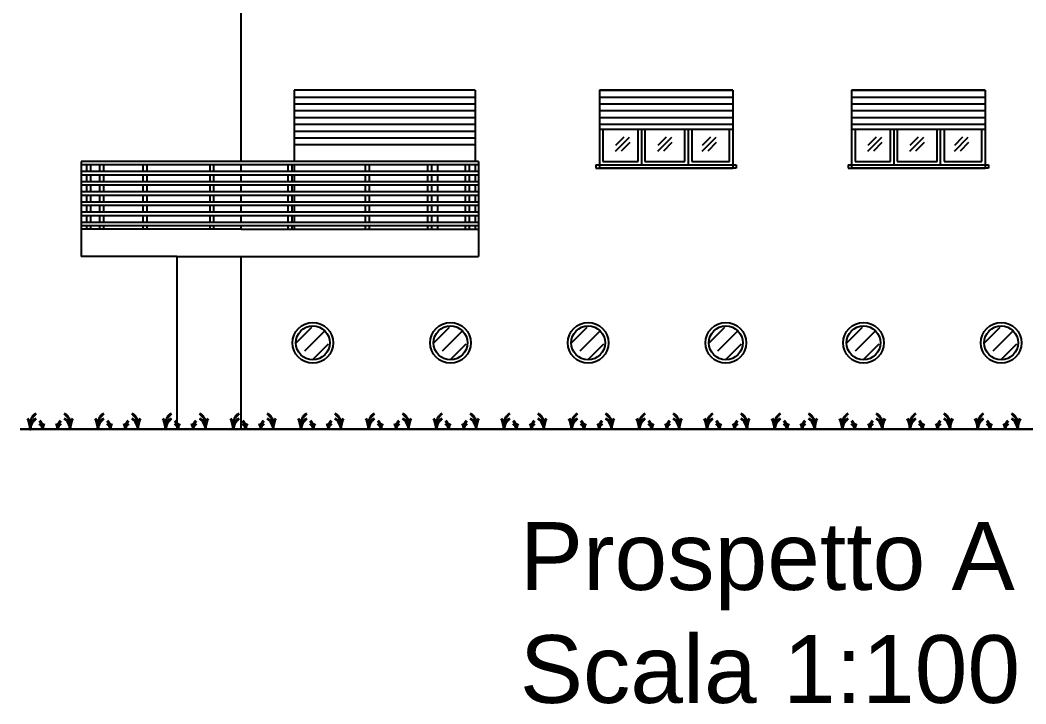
# Model space of a CAD drawing. Header units: millimetres. Extents: x 2459 to 3981, y 1231 to 4850.
# Drawn here: x 3628.11 to 3642.94, y 1237.31 to 1247.4 of the extents above; entities that cross this region are included whole.
import ezdxf

# ---------------------------------------------------------------- set-up
doc = ezdxf.new("R2010")
doc.units = ezdxf.units.MM
doc.layers.add('erbetta', color=7, linetype='Continuous', lineweight=40)
doc.styles.get("Standard").update_dxf_attribs({"font": 'arial.ttf'})

msp = doc.modelspace()

# ---------------------------------------------------------------- linework, layer by layer
at = {"ltscale": 0.01}
for p, q in [((3631.375005, 1245.315233), (3631.375005, 1247.613062)), ((3629.015005, 1245.315233, 1), (3629.015005, 1243.915233, 1)), ((3631.375005, 1245.165233), (3631.375005, 1245.265233)), ((3631.375005, 1245.165233), (3631.375005, 1245.265233)), ((3631.375005, 1245.015233), (3631.375005, 1245.115233)), ((3631.375005, 1244.865233), (3631.375005, 1244.965233)), ((3631.375005, 1244.715233), (3631.375005, 1244.815233)), ((3631.375005, 1244.565233), (3631.375005, 1244.665233)), ((3631.375005, 1244.415233), (3631.375005, 1244.515233)), ((3630.425005, 1244.314923, 0.402542), (3629.015005, 1244.314923, 1)), ((3630.475005, 1244.314923, 0.381356), (3630.425005, 1244.314923, 0.402542)), ((3631.375005, 1244.314923), (3630.475005, 1244.314923, 0.381356)), ((3631.375005, 1244.314923), (3631.375005, 1244.365233)), ((3631.375005, 1244.314923), (3631.375005, 1244.365233)), ((3631.775005, 1244.314923), (3631.775005, 1244.315233)), ((3630.425005, 1243.915233, 0.402542), (3629.015005, 1243.915233, 1)), ((3630.425005, 1243.915233, 0.402542), (3631.375005, 1243.915233, 0.402542)), ((3631.375005, 1243.114923), (3631.375005, 1243.915233)), ((3631.375005, 1241.365233), (3631.375005, 1242.814923))]:
    msp.add_line(p, q, dxfattribs=at)
at = {"linetype": 'Continuous', "ltscale": 0.01}
for p, q in [((3632.155005, 1246.364923), (3632.155005, 1245.315233)), ((3634.825005, 1246.364923), (3632.155005, 1246.364923)), ((3632.155005, 1246.264923, 0.597458), (3634.825005, 1246.264923)), ((3634.825005, 1246.364923), (3634.825005, 1245.315233)), ((3636.655005, 1246.364923), (3636.655005, 1245.214923)), ((3636.655005, 1246.364923), (3638.625005, 1246.364923)), ((3636.655005, 1246.364923), (3636.655005, 1245.264923, 1.194915)), ((3636.655005, 1246.364923), (3638.625005, 1246.364923)), ((3636.655005, 1246.364923), (3636.655005, 1245.264923, 1.194915)), ((3638.625005, 1246.364923, 0.597458), (3636.655005, 1246.364923, 0.597458)), ((3636.655005, 1246.364923), (3636.655005, 1245.264923, 1.194915)), ((3636.655005, 1246.364923, 0.597458), (3638.625005, 1246.364923, 0.597458)), ((3636.655005, 1246.364923, 0.597458), (3636.655005, 1245.264923, 0.597458)), ((3636.655005, 1246.364923, 1.194915), (3638.625005, 1246.364923, 1.194915)), ((3636.655005, 1246.364923, 0.597458), (3636.655005, 1246.264923, 0.597458)), ((3636.655005, 1246.264923, 0.597458), (3638.625005, 1246.264923, 0.597458)), ((3638.625005, 1246.364923), (3638.625005, 1245.214923)), ((3638.625005, 1246.364923), (3638.625005, 1245.214923)), ((3638.625005, 1246.364923), (3638.625005, 1245.264923)), ((3638.625005, 1246.364923), (3638.625005, 1245.264923)), ((3640.375005, 1246.364923), (3640.375005, 1245.214923)), ((3640.375005, 1246.364923), (3642.345005, 1246.364923)), ((3640.375005, 1246.364923), (3640.375005, 1245.264923, 1.194915)), ((3640.375005, 1246.364923), (3642.345005, 1246.364923)), ((3640.375005, 1246.364923), (3640.375005, 1245.264923, 1.194915)), ((3642.345005, 1246.364923, 0.597458), (3640.375005, 1246.364923, 0.597458)), ((3640.375005, 1246.364923), (3640.375005, 1245.264923, 1.194915)), ((3640.375005, 1246.364923, 0.597458), (3642.345005, 1246.364923, 0.597458)), ((3640.375005, 1246.364923, 0.597458), (3640.375005, 1245.264923, 0.597458)), ((3640.375005, 1246.364923, 1.194915), (3642.345005, 1246.364923, 1.194915)), ((3640.375005, 1246.364923, 0.597458), (3640.375005, 1246.264923, 0.597458)), ((3640.375005, 1246.264923, 0.597458), (3642.345005, 1246.264923, 0.597458)), ((3642.345005, 1246.364923), (3642.345005, 1245.214923)), ((3642.345005, 1246.364923), (3642.345005, 1245.264923)), ((3642.345005, 1246.364923), (3642.345005, 1245.264923)), ((3632.155005, 1246.164923, 0.597458), (3634.825005, 1246.164923)), ((3636.655005, 1246.164923, 0.597458), (3638.625005, 1246.164923, 0.597458)), ((3640.375005, 1246.164923, 0.597458), (3642.345005, 1246.164923, 0.597458)), ((3632.155005, 1246.064923, 0.597458), (3634.825005, 1246.064923)), ((3632.155005, 1245.964923, 0.597458), (3634.825005, 1245.964923)), ((3636.655005, 1246.064923, 0.597458), (3638.625005, 1246.064923, 0.597458)), ((3636.655005, 1245.964923, 0.597458), (3638.625005, 1245.964923, 0.597458)), ((3640.375005, 1246.064923, 0.597458), (3642.345005, 1246.064923, 0.597458)), ((3640.375005, 1245.964923, 0.597458), (3642.345005, 1245.964923, 0.597458)), ((3632.155005, 1245.864923, 0.597458), (3634.825005, 1245.864923)), ((3636.655005, 1245.864923, 0.597458), (3638.625005, 1245.864923, 0.597458)), ((3636.655005, 1245.789923, 0.597458), (3638.625005, 1245.789923, 0.597458)), ((3636.705005, 1245.789923, 0.597458), (3636.705005, 1245.314923, 1.138015)), ((3637.227413, 1245.314923, 1.138015), (3637.227413, 1245.789923, 0.597458)), ((3637.277413, 1245.789923, 0.597458), (3637.277413, 1245.264923, 1.194915)), ((3637.327413, 1245.789923, 0.597458), (3637.327413, 1245.314923, 1.138015)), ((3637.917413, 1245.314923, 1.138015), (3637.917413, 1245.789923, 0.597458)), ((3637.967413, 1245.264923, 1.194915), (3637.967413, 1245.789923, 0.597458)), ((3638.017413, 1245.789923, 0.597458), (3638.017413, 1245.314923, 1.138015)), ((3638.575005, 1245.314923, 1.138015), (3638.575005, 1245.789923, 0.597458)), ((3640.375005, 1245.864923, 0.597458), (3642.345005, 1245.864923, 0.597458)), ((3640.375005, 1245.789923, 0.597458), (3642.345005, 1245.789923, 0.597458)), ((3640.425005, 1245.789923, 0.597458), (3640.425005, 1245.314923, 1.138015)), ((3640.947413, 1245.314923, 1.138015), (3640.947413, 1245.789923, 0.597458)), ((3640.997413, 1245.789923, 0.597458), (3640.997413, 1245.264923, 1.194915)), ((3641.047413, 1245.789923, 0.597458), (3641.047413, 1245.314923, 1.138015)), ((3641.637413, 1245.314923, 1.138015), (3641.637413, 1245.789923, 0.597458)), ((3641.687413, 1245.264923, 1.194915), (3641.687413, 1245.789923, 0.597458)), ((3641.737413, 1245.789923, 0.597458), (3641.737413, 1245.314923, 1.138015)), ((3642.295005, 1245.314923, 1.138015), (3642.295005, 1245.789923, 0.597458)), ((3632.155005, 1245.764923, 0.597458), (3634.825005, 1245.764923)), ((3632.155005, 1245.664923, 0.597458), (3634.825005, 1245.664923)), ((3636.893466, 1245.467807, 0.597458), (3637.099172, 1245.673513, 0.597458)), ((3637.015717, 1245.673513, 0.597458), (3636.893466, 1245.551262, 0.597458)), ((3637.515874, 1245.467807, 1.251816), (3637.721581, 1245.673513, 1.251816)), ((3637.638125, 1245.673513, 1.251816), (3637.515874, 1245.551262, 1.251816)), ((3638.170011, 1245.467807, 0.597458), (3638.375717, 1245.673513, 0.597458)), ((3638.292262, 1245.673513, 0.597458), (3638.170011, 1245.551262, 0.597458)), ((3640.613466, 1245.467807, 0.597458), (3640.819172, 1245.673513, 0.597458)), ((3640.735717, 1245.673513, 0.597458), (3640.613466, 1245.551262, 0.597458)), ((3641.235874, 1245.467807, 1.251816), (3641.441581, 1245.673513, 1.251816)), ((3641.358125, 1245.673513, 1.251816), (3641.235874, 1245.551262, 1.251816)), ((3641.890011, 1245.467807, 0.597458), (3642.095717, 1245.673513, 0.597458)), ((3642.012262, 1245.673513, 0.597458), (3641.890011, 1245.551262, 0.597458)), ((3632.155005, 1245.564923, 0.597458), (3634.825005, 1245.564923)), ((3637.102356, 1245.593241, 0.597458), (3636.976922, 1245.467807, 0.597458)), ((3637.724764, 1245.593241, 1.251816), (3637.59933, 1245.467807, 1.251816)), ((3638.3789, 1245.593241, 0.597458), (3638.253466, 1245.467807, 0.597458)), ((3640.822356, 1245.593241, 0.597458), (3640.696922, 1245.467807, 0.597458)), ((3641.444764, 1245.593241, 1.251816), (3641.31933, 1245.467807, 1.251816)), ((3642.0989, 1245.593241, 0.597458), (3641.973466, 1245.467807, 0.597458)), ((3629.098409, 1245.165233), (3629.098409, 1245.265233)), ((3629.157113, 1245.165233), (3629.157113, 1245.265233)), ((3629.289707, 1245.165233), (3629.289707, 1245.265233)), ((3629.34841, 1245.165233), (3629.34841, 1245.265233)), ((3629.930487, 1245.165233), (3629.930487, 1245.265233)), ((3629.989191, 1245.165233), (3629.989191, 1245.265233)), ((3630.91231, 1245.265233), (3630.91231, 1245.165233)), ((3630.971014, 1245.165233), (3630.971014, 1245.265233)), ((3632.069021, 1245.165233), (3632.069021, 1245.265233)), ((3632.127725, 1245.165233), (3632.127725, 1245.265233)), ((3632.155005, 1245.265233), (3632.155005, 1245.165233)), ((3633.20487, 1245.165233), (3633.20487, 1245.265233)), ((3633.20487, 1245.165233), (3633.20487, 1245.265233)), ((3633.263573, 1245.165233), (3633.263573, 1245.265233)), ((3633.263573, 1245.165233), (3633.263573, 1245.265233)), ((3634.127635, 1245.165233), (3634.127635, 1245.265233)), ((3634.127635, 1245.165233), (3634.127635, 1245.265233)), ((3634.186339, 1245.165233), (3634.186339, 1245.265233)), ((3634.186339, 1245.165233), (3634.186339, 1245.265233)), ((3634.270208, 1245.265233), (3634.270208, 1245.165233)), ((3634.270208, 1245.265233), (3634.270208, 1245.165233)), ((3634.681157, 1245.165233), (3634.681157, 1245.265233)), ((3634.681157, 1245.165233), (3634.681157, 1245.265233)), ((3634.739861, 1245.165233), (3634.739861, 1245.265233)), ((3634.739861, 1245.165233), (3634.739861, 1245.265233)), ((3634.825005, 1245.265233), (3634.825005, 1245.165233)), ((3634.873556, 1245.315233), (3634.873556, 1244.302547)), ((3636.605005, 1245.264923, 1.194915), (3638.625005, 1245.264923, 1.194915)), ((3636.605005, 1245.264923, 1.194915), (3636.605005, 1245.214923, 1.194915)), ((3636.605005, 1245.214923, 1.194915), (3638.625005, 1245.214923, 1.102491)), ((3638.625005, 1245.214923), (3636.655005, 1245.214923)), ((3636.705005, 1245.314923, 1.792373), (3637.227413, 1245.314923, 1.792373)), ((3637.327413, 1245.314923, 1.792373), (3637.917413, 1245.314923, 1.792373)), ((3638.017413, 1245.314923, 1.638015), (3638.575005, 1245.314923, 1.77967)), ((3638.625005, 1245.264923), (3638.675005, 1245.264923)), ((3638.675005, 1245.214923), (3638.625005, 1245.214923, 1.102491)), ((3638.675005, 1245.264923), (3638.675005, 1245.214923)), ((3640.325005, 1245.264923, 1.194915), (3642.345005, 1245.264923, 1.194915)), ((3640.325005, 1245.264923, 1.194915), (3640.325005, 1245.214923, 1.194915)), ((3640.325005, 1245.214923, 1.194915), (3642.345005, 1245.214923, 1.102491)), ((3642.345005, 1245.214923), (3640.375005, 1245.214923)), ((3640.425005, 1245.314923, 1.792373), (3640.947413, 1245.314923, 1.792373)), ((3641.047413, 1245.314923, 1.792373), (3641.637413, 1245.314923, 1.792373)), ((3641.737413, 1245.314923, 1.638015), (3642.295005, 1245.314923, 1.77967)), ((3642.345005, 1245.264923), (3642.395005, 1245.264923)), ((3642.395005, 1245.214923), (3642.345005, 1245.214923, 1.102491)), ((3642.395005, 1245.264923), (3642.395005, 1245.214923)), ((3629.098409, 1245.015233), (3629.098409, 1245.115233)), ((3629.157113, 1245.015233), (3629.157113, 1245.115233)), ((3629.289707, 1245.015233), (3629.289707, 1245.115233)), ((3629.34841, 1245.015233), (3629.34841, 1245.115233)), ((3629.930487, 1245.015233), (3629.930487, 1245.115233)), ((3629.989191, 1245.015233), (3629.989191, 1245.115233)), ((3630.91231, 1245.115233), (3630.91231, 1245.015233)), ((3630.971014, 1245.015233), (3630.971014, 1245.115233)), ((3632.069021, 1245.015233), (3632.069021, 1245.115233)), ((3632.127725, 1245.015233), (3632.127725, 1245.115233)), ((3632.155005, 1245.115233), (3632.155005, 1245.015233)), ((3633.20487, 1245.015233), (3633.20487, 1245.115233)), ((3633.20487, 1245.015233), (3633.20487, 1245.115233)), ((3633.263573, 1245.015233), (3633.263573, 1245.115233)), ((3633.263573, 1245.015233), (3633.263573, 1245.115233)), ((3634.127635, 1245.015233), (3634.127635, 1245.115233)), ((3634.127635, 1245.015233), (3634.127635, 1245.115233)), ((3634.186339, 1245.015233), (3634.186339, 1245.115233)), ((3634.186339, 1245.015233), (3634.186339, 1245.115233)), ((3634.270208, 1245.115233), (3634.270208, 1245.015233)), ((3634.270208, 1245.115233), (3634.270208, 1245.015233)), ((3634.681157, 1245.015233), (3634.681157, 1245.115233)), ((3634.681157, 1245.015233), (3634.681157, 1245.115233)), ((3634.739861, 1245.015233), (3634.739861, 1245.115233)), ((3634.739861, 1245.015233), (3634.739861, 1245.115233)), ((3634.825005, 1245.115233), (3634.825005, 1245.015233)), ((3629.098409, 1244.865233), (3629.098409, 1244.965233)), ((3629.157113, 1244.865233), (3629.157113, 1244.965233)), ((3629.289707, 1244.865233), (3629.289707, 1244.965233)), ((3629.34841, 1244.865233), (3629.34841, 1244.965233)), ((3629.930487, 1244.865233), (3629.930487, 1244.965233)), ((3629.989191, 1244.865233), (3629.989191, 1244.965233)), ((3630.91231, 1244.965233), (3630.91231, 1244.865233)), ((3630.971014, 1244.865233), (3630.971014, 1244.965233)), ((3632.069021, 1244.865233), (3632.069021, 1244.965233)), ((3632.127725, 1244.865233), (3632.127725, 1244.965233)), ((3632.155005, 1244.965233), (3632.155005, 1244.865233)), ((3633.20487, 1244.865233), (3633.20487, 1244.965233)), ((3633.20487, 1244.865233), (3633.20487, 1244.965233)), ((3633.263573, 1244.865233), (3633.263573, 1244.965233)), ((3633.263573, 1244.865233), (3633.263573, 1244.965233)), ((3634.127635, 1244.865233), (3634.127635, 1244.965233)), ((3634.127635, 1244.865233), (3634.127635, 1244.965233)), ((3634.186339, 1244.865233), (3634.186339, 1244.965233)), ((3634.186339, 1244.865233), (3634.186339, 1244.965233)), ((3634.270208, 1244.965233), (3634.270208, 1244.865233)), ((3634.270208, 1244.965233), (3634.270208, 1244.865233)), ((3634.681157, 1244.865233), (3634.681157, 1244.965233)), ((3634.681157, 1244.865233), (3634.681157, 1244.965233)), ((3634.739861, 1244.865233), (3634.739861, 1244.965233)), ((3634.739861, 1244.865233), (3634.739861, 1244.965233)), ((3634.825005, 1244.965233), (3634.825005, 1244.865233)), ((3629.098409, 1244.715233), (3629.098409, 1244.815233)), ((3629.157113, 1244.715233), (3629.157113, 1244.815233)), ((3629.289707, 1244.715233), (3629.289707, 1244.815233)), ((3629.34841, 1244.715233), (3629.34841, 1244.815233)), ((3629.930487, 1244.715233), (3629.930487, 1244.815233)), ((3629.989191, 1244.715233), (3629.989191, 1244.815233)), ((3630.91231, 1244.815233), (3630.91231, 1244.715233)), ((3630.971014, 1244.715233), (3630.971014, 1244.815233)), ((3632.069021, 1244.715233), (3632.069021, 1244.815233)), ((3632.127725, 1244.715233), (3632.127725, 1244.815233)), ((3632.155005, 1244.815233), (3632.155005, 1244.715233)), ((3633.20487, 1244.715233), (3633.20487, 1244.815233)), ((3633.20487, 1244.715233), (3633.20487, 1244.815233)), ((3633.263573, 1244.715233), (3633.263573, 1244.815233)), ((3633.263573, 1244.715233), (3633.263573, 1244.815233)), ((3634.127635, 1244.715233), (3634.127635, 1244.815233)), ((3634.127635, 1244.715233), (3634.127635, 1244.815233)), ((3634.186339, 1244.715233), (3634.186339, 1244.815233)), ((3634.186339, 1244.715233), (3634.186339, 1244.815233)), ((3634.270208, 1244.815233), (3634.270208, 1244.715233)), ((3634.270208, 1244.815233), (3634.270208, 1244.715233)), ((3634.681157, 1244.715233), (3634.681157, 1244.815233)), ((3634.681157, 1244.715233), (3634.681157, 1244.815233)), ((3634.739861, 1244.715233), (3634.739861, 1244.815233)), ((3634.739861, 1244.715233), (3634.739861, 1244.815233)), ((3634.825005, 1244.815233), (3634.825005, 1244.715233)), ((3629.098409, 1244.565233), (3629.098409, 1244.665233)), ((3629.157113, 1244.565233), (3629.157113, 1244.665233)), ((3629.289707, 1244.565233), (3629.289707, 1244.665233)), ((3629.34841, 1244.565233), (3629.34841, 1244.665233)), ((3629.930487, 1244.565233), (3629.930487, 1244.665233)), ((3629.989191, 1244.565233), (3629.989191, 1244.665233)), ((3630.91231, 1244.665233), (3630.91231, 1244.565233)), ((3630.971014, 1244.565233), (3630.971014, 1244.665233)), ((3632.069021, 1244.565233), (3632.069021, 1244.665233)), ((3632.127725, 1244.565233), (3632.127725, 1244.665233)), ((3632.155005, 1244.665233), (3632.155005, 1244.565233)), ((3633.20487, 1244.565233), (3633.20487, 1244.665233)), ((3633.20487, 1244.565233), (3633.20487, 1244.665233)), ((3633.263573, 1244.565233), (3633.263573, 1244.665233)), ((3633.263573, 1244.565233), (3633.263573, 1244.665233)), ((3634.127635, 1244.565233), (3634.127635, 1244.665233)), ((3634.127635, 1244.565233), (3634.127635, 1244.665233)), ((3634.186339, 1244.565233), (3634.186339, 1244.665233)), ((3634.186339, 1244.565233), (3634.186339, 1244.665233)), ((3634.270208, 1244.665233), (3634.270208, 1244.565233)), ((3634.270208, 1244.665233), (3634.270208, 1244.565233)), ((3634.681157, 1244.565233), (3634.681157, 1244.665233)), ((3634.681157, 1244.565233), (3634.681157, 1244.665233)), ((3634.739861, 1244.565233), (3634.739861, 1244.665233)), ((3634.739861, 1244.565233), (3634.739861, 1244.665233)), ((3634.825005, 1244.665233), (3634.825005, 1244.565233)), ((3629.098409, 1244.415233), (3629.098409, 1244.515233)), ((3629.157113, 1244.415233), (3629.157113, 1244.515233)), ((3629.289707, 1244.415233), (3629.289707, 1244.515233)), ((3629.34841, 1244.415233), (3629.34841, 1244.515233)), ((3629.930487, 1244.415233), (3629.930487, 1244.515233)), ((3629.989191, 1244.415233), (3629.989191, 1244.515233)), ((3630.91231, 1244.515233), (3630.91231, 1244.415233)), ((3630.971014, 1244.415233), (3630.971014, 1244.515233)), ((3632.069021, 1244.415233), (3632.069021, 1244.515233)), ((3632.127725, 1244.415233), (3632.127725, 1244.515233)), ((3632.155005, 1244.515233), (3632.155005, 1244.415233)), ((3633.20487, 1244.415233), (3633.20487, 1244.515233)), ((3633.20487, 1244.415233), (3633.20487, 1244.515233)), ((3633.263573, 1244.415233), (3633.263573, 1244.515233)), ((3633.263573, 1244.415233), (3633.263573, 1244.515233)), ((3634.127635, 1244.415233), (3634.127635, 1244.515233)), ((3634.127635, 1244.415233), (3634.127635, 1244.515233)), ((3634.186339, 1244.415233), (3634.186339, 1244.515233)), ((3634.186339, 1244.415233), (3634.186339, 1244.515233)), ((3634.270208, 1244.515233), (3634.270208, 1244.415233)), ((3634.270208, 1244.515233), (3634.270208, 1244.415233)), ((3634.681157, 1244.415233), (3634.681157, 1244.515233)), ((3634.681157, 1244.415233), (3634.681157, 1244.515233)), ((3634.739861, 1244.415233), (3634.739861, 1244.515233)), ((3634.739861, 1244.415233), (3634.739861, 1244.515233)), ((3634.825005, 1244.515233), (3634.825005, 1244.415233)), ((3629.098409, 1244.314923), (3629.098409, 1244.365233)), ((3629.157113, 1244.314923), (3629.157113, 1244.365233)), ((3629.289707, 1244.314923), (3629.289707, 1244.365233)), ((3629.34841, 1244.314923), (3629.34841, 1244.365233)), ((3629.930487, 1244.314923), (3629.930487, 1244.365233)), ((3629.989191, 1244.314923), (3629.989191, 1244.365233)), ((3630.91231, 1244.365233), (3630.91231, 1244.315233)), ((3630.971014, 1244.314923), (3630.971014, 1244.365233)), ((3631.375005, 1244.314923), (3634.873556, 1244.314923)), ((3632.069021, 1244.314923), (3632.069021, 1244.365233)), ((3632.127725, 1244.314923), (3632.127725, 1244.365233)), ((3632.155005, 1244.365233), (3632.155005, 1244.314923)), ((3633.20487, 1244.314923), (3633.20487, 1244.365233)), ((3633.20487, 1244.314923), (3633.20487, 1244.365233)), ((3633.263573, 1244.314923), (3633.263573, 1244.365233)), ((3633.263573, 1244.314923), (3633.263573, 1244.365233)), ((3634.127635, 1244.314923), (3634.127635, 1244.365233)), ((3634.127635, 1244.314923), (3634.127635, 1244.365233)), ((3634.186339, 1244.314923), (3634.186339, 1244.365233)), ((3634.186339, 1244.314923), (3634.186339, 1244.365233)), ((3634.270208, 1244.365233), (3634.270208, 1244.314923)), ((3634.270208, 1244.365233), (3634.270208, 1244.314923)), ((3634.681157, 1244.314923), (3634.681157, 1244.365233)), ((3634.681157, 1244.314923), (3634.681157, 1244.365233)), ((3634.739861, 1244.314923), (3634.739861, 1244.365233)), ((3634.739861, 1244.314923), (3634.739861, 1244.365233)), ((3634.825005, 1244.365233), (3634.825005, 1244.314923)), ((3634.873556, 1244.314923), (3634.873556, 1243.915233)), ((3630.425005, 1243.915233, 0.402542), (3630.425005, 1241.365233, 0.402542)), ((3631.375005, 1243.915233, 0.402542), (3634.873556, 1243.915233, 0.402542)), ((3632.412515, 1242.868609, 0.188244), (3632.180038, 1242.636133, 0.188244)), ((3634.442515, 1242.868609, 0.163178), (3634.210038, 1242.636133, 0.163178)), ((3636.472515, 1242.868609, 0.138112), (3636.240038, 1242.636133, 0.138112)), ((3638.502515, 1242.868609, 0.113045), (3638.270038, 1242.636133, 0.113045)), ((3640.532515, 1242.868609, 0.087979), (3640.300038, 1242.636133, 0.087979)), ((3642.562515, 1242.868609, 0.062913), (3642.330038, 1242.636133, 0.062913)), ((3632.313767, 1242.523994, 0.188244), (3632.606782, 1242.817009, 0.188244)), ((3634.343767, 1242.523994, 0.163178), (3634.636782, 1242.817009, 0.163178)), ((3636.373767, 1242.523994, 0.138112), (3636.666782, 1242.817009, 0.138112)), ((3638.403767, 1242.523994, 0.113045), (3638.696782, 1242.817009, 0.113045)), ((3640.433767, 1242.523994, 0.087979), (3640.726782, 1242.817009, 0.087979)), ((3642.463767, 1242.523994, 0.062913), (3642.756782, 1242.817009, 0.062913)), ((3632.658381, 1242.622743, 0.188244), (3632.425905, 1242.390266, 0.188244)), ((3634.688381, 1242.622743, 0.163178), (3634.455905, 1242.390266, 0.163178)), ((3636.718381, 1242.622743, 0.138112), (3636.485905, 1242.390266, 0.138112)), ((3638.748381, 1242.622743, 0.113045), (3638.515905, 1242.390266, 0.113045)), ((3640.778381, 1242.622743, 0.087979), (3640.545905, 1242.390266, 0.087979)), ((3642.808381, 1242.622743, 0.062913), (3642.575905, 1242.390266, 0.062913))]:
    msp.add_line(p, q, dxfattribs=at)
msp.add_line((3631.375005, 1242.814923), (3631.375005, 1243.114923))
at = {"lineweight": 30}
msp.add_line((3651.135005, 1241.365233), (3628.113982, 1241.365233), dxfattribs=at)
at = {"ltscale": 0.01}
for points in [[(3634.873556, 1245.315233, 0), (3631.375005, 1245.315233, 0), (3629.015005, 1245.315233, 1)], [(3634.873556, 1245.265233, -0.936089), (3631.375005, 1245.265233, 0), (3629.015005, 1245.265233, 1)], [(3634.873556, 1245.165233, 0), (3631.375005, 1245.165233, 0), (3629.015005, 1245.165233, 1)], [(3634.873556, 1245.115233, -0.936089), (3631.375005, 1245.115233, 0), (3629.015005, 1245.115233, 1)], [(3634.873556, 1245.015233, 0), (3631.375005, 1245.015233, 0), (3629.015005, 1245.015233, 1)], [(3634.873556, 1244.965233, -0.936089), (3631.375005, 1244.965233, 0), (3629.015005, 1244.965233, 1)], [(3634.873556, 1244.865233, 0), (3631.375005, 1244.865233, 0), (3629.015005, 1244.865233, 1)], [(3634.873556, 1244.815233, -0.936089), (3631.375005, 1244.815233, 0), (3629.015005, 1244.815233, 1)], [(3634.873556, 1244.715233, 0), (3631.375005, 1244.715233, 0), (3629.015005, 1244.715233, 1)], [(3634.873556, 1244.665233, -0.936089), (3631.375005, 1244.665233, 0), (3629.015005, 1244.665233, 1)], [(3634.873556, 1244.565233, 0), (3631.375005, 1244.565233, 0), (3629.015005, 1244.565233, 1)], [(3634.873556, 1244.515233, -0.936089), (3631.375005, 1244.515233, 0), (3629.015005, 1244.515233, 1)], [(3634.873556, 1244.415233, 0), (3631.375005, 1244.415233, 0), (3629.015005, 1244.415233, 1)], [(3634.873556, 1244.365233, -0.936089), (3631.375005, 1244.365233, 0), (3629.015005, 1244.365233, 1)]]:
    msp.add_polyline3d(points, dxfattribs=at)
for centre, radius in [((3632.430005, 1242.640233, 0.188244), 0.3), ((3632.430005, 1242.640233, 0.188244), 0.25), ((3634.460005, 1242.640233, 0.163178), 0.3), ((3634.460005, 1242.640233, 0.163178), 0.25), ((3636.490005, 1242.640233, 0.138112), 0.3), ((3636.490005, 1242.640233, 0.138112), 0.25), ((3638.520005, 1242.640233, 0.113045), 0.3), ((3638.520005, 1242.640233, 0.113045), 0.25), ((3640.550005, 1242.640233, 0.087979), 0.3), ((3640.550005, 1242.640233, 0.087979), 0.25), ((3642.580005, 1242.640233, 0.062913), 0.3), ((3642.580005, 1242.640233, 0.062913), 0.25)]:
    msp.add_circle(centre, radius, dxfattribs=at)
at = {"layer": 'erbetta', "linetype": 'Continuous', "ltscale": 0.01}
for centre, radius, start, end in [((3627.915005, 1241.365233), 0.348473, 0, 27.3118069), ((3628.474509, 1241.41912), 0.217802, 124.6907886, 176.6781281), ((3628.453822, 1241.365233), 0.190344, 122.8587081, 180), ((3628.335319, 1241.393418), 0.113889, 3.3218719, 55.3092114), ((3628.779205, 1241.393418), 0.113889, 124.6907886, 176.6781281), ((3628.640015, 1241.41912), 0.217802, 3.3218719, 55.3092114), ((3628.660702, 1241.365233), 0.190344, 0, 57.1412919), ((3629.19952, 1241.365233), 0.348473, 152.6881931, 180), ((3628.912897, 1241.365233), 0.348473, 0, 27.3118069), ((3629.472401, 1241.41912), 0.217802, 124.6907886, 176.6781281), ((3629.451715, 1241.365233), 0.190344, 122.8587081, 180), ((3629.333212, 1241.393418), 0.113889, 3.3218719, 55.3092114), ((3629.777097, 1241.393418), 0.113889, 124.6907886, 176.6781281), ((3629.637908, 1241.41912), 0.217802, 3.3218719, 55.3092114), ((3629.658595, 1241.365233), 0.190344, 0, 57.1412919), ((3630.197412, 1241.365233), 0.348473, 152.6881931, 180), ((3629.91079, 1241.365233), 0.348473, 0, 27.3118069), ((3630.470294, 1241.41912), 0.217802, 124.6907886, 176.6781281), ((3630.449607, 1241.365233), 0.190344, 122.8587081, 180), ((3630.331104, 1241.393418), 0.113889, 3.3218719, 55.3092114), ((3630.77499, 1241.393418), 0.113889, 124.6907886, 176.6781281), ((3630.6358, 1241.41912), 0.217802, 3.3218719, 55.3092114), ((3630.656487, 1241.365233), 0.190344, 0, 57.1412919), ((3631.195304, 1241.365233), 0.348473, 152.6881931, 180), ((3630.908682, 1241.365233), 0.348473, 0, 27.3118069), ((3631.468186, 1241.41912), 0.217802, 124.6907886, 176.6781281), ((3631.447499, 1241.365233), 0.190344, 122.8587081, 180), ((3631.328997, 1241.393418), 0.113889, 3.3218719, 55.3092114), ((3631.772882, 1241.393418), 0.113889, 124.6907886, 176.6781281), ((3631.633693, 1241.41912), 0.217802, 3.3218719, 55.3092114), ((3631.654379, 1241.365233), 0.190344, 0, 57.1412919), ((3632.193197, 1241.365233), 0.348473, 152.6881931, 180), ((3631.906574, 1241.365233), 0.348473, 0, 27.3118069), ((3632.466079, 1241.41912), 0.217802, 124.6907886, 176.6781281), ((3632.445392, 1241.365233), 0.190344, 122.8587081, 180), ((3632.326889, 1241.393418), 0.113889, 3.3218719, 55.3092114), ((3632.770775, 1241.393418), 0.113889, 124.6907886, 176.6781281), ((3632.631585, 1241.41912), 0.217802, 3.3218719, 55.3092114), ((3632.652272, 1241.365233), 0.190344, 0, 57.1412919), ((3633.191089, 1241.365233), 0.348473, 152.6881931, 180), ((3632.904467, 1241.365233), 0.348473, 0, 27.3118069), ((3633.463971, 1241.41912), 0.217802, 124.6907886, 176.6781281), ((3633.443284, 1241.365233), 0.190344, 122.8587081, 180), ((3633.324781, 1241.393418), 0.113889, 3.3218719, 55.3092114), ((3633.768667, 1241.393418), 0.113889, 124.6907886, 176.6781281), ((3633.629477, 1241.41912), 0.217802, 3.3218719, 55.3092114), ((3633.650164, 1241.365233), 0.190344, 0, 57.1412919), ((3634.188982, 1241.365233), 0.348473, 152.6881931, 180), ((3633.902359, 1241.365233), 0.348473, 0, 27.3118069), ((3634.461863, 1241.41912), 0.217802, 124.6907886, 176.6781281), ((3634.441177, 1241.365233), 0.190344, 122.8587081, 180), ((3634.322674, 1241.393418), 0.113889, 3.3218719, 55.3092114), ((3634.766559, 1241.393418), 0.113889, 124.6907886, 176.6781281), ((3634.62737, 1241.41912), 0.217802, 3.3218719, 55.3092114), ((3634.648057, 1241.365233), 0.190344, 0, 57.1412919), ((3635.186874, 1241.365233), 0.348473, 152.6881931, 180), ((3634.900252, 1241.365233), 0.348473, 0, 27.3118069), ((3635.459756, 1241.41912), 0.217802, 124.6907886, 176.6781281), ((3635.439069, 1241.365233), 0.190344, 122.8587081, 180), ((3635.320566, 1241.393418), 0.113889, 3.3218719, 55.3092114), ((3635.764452, 1241.393418), 0.113889, 124.6907886, 176.6781281), ((3635.625262, 1241.41912), 0.217802, 3.3218719, 55.3092114), ((3635.645949, 1241.365233), 0.190344, 0, 57.1412919), ((3636.184766, 1241.365233), 0.348473, 152.6881931, 180), ((3635.898144, 1241.365233), 0.348473, 0, 27.3118069), ((3636.457648, 1241.41912), 0.217802, 124.6907886, 176.6781281), ((3636.436961, 1241.365233), 0.190344, 122.8587081, 180), ((3636.318459, 1241.393418), 0.113889, 3.3218719, 55.3092114), ((3636.762344, 1241.393418), 0.113889, 124.6907886, 176.6781281), ((3636.623155, 1241.41912), 0.217802, 3.3218719, 55.3092114), ((3636.643841, 1241.365233), 0.190344, 0, 57.1412919), ((3637.182659, 1241.365233), 0.348473, 152.6881931, 180), ((3636.896036, 1241.365233), 0.348473, 0, 27.3118069), ((3637.455541, 1241.41912), 0.217802, 124.6907886, 176.6781281), ((3637.434854, 1241.365233), 0.190344, 122.8587081, 180), ((3637.316351, 1241.393418), 0.113889, 3.3218719, 55.3092114), ((3637.760237, 1241.393418), 0.113889, 124.6907886, 176.6781281), ((3637.621047, 1241.41912), 0.217802, 3.3218719, 55.3092114), ((3637.641734, 1241.365233), 0.190344, 0, 57.1412919), ((3638.180551, 1241.365233), 0.348473, 152.6881931, 180), ((3637.893929, 1241.365233), 0.348473, 0, 27.3118069), ((3638.453433, 1241.41912), 0.217802, 124.6907886, 176.6781281), ((3638.432746, 1241.365233), 0.190344, 122.8587081, 180), ((3638.314243, 1241.393418), 0.113889, 3.3218719, 55.3092114), ((3638.758129, 1241.393418), 0.113889, 124.6907886, 176.6781281), ((3638.618939, 1241.41912), 0.217802, 3.3218719, 55.3092114), ((3638.639626, 1241.365233), 0.190344, 0, 57.1412919), ((3639.178444, 1241.365233), 0.348473, 152.6881931, 180), ((3638.891821, 1241.365233), 0.348473, 0, 27.3118069), ((3639.451325, 1241.41912), 0.217802, 124.6907886, 176.6781281), ((3639.430639, 1241.365233), 0.190344, 122.8587081, 180), ((3639.312136, 1241.393418), 0.113889, 3.3218719, 55.3092114), ((3639.756021, 1241.393418), 0.113889, 124.6907886, 176.6781281), ((3639.616832, 1241.41912), 0.217802, 3.3218719, 55.3092114), ((3639.637519, 1241.365233), 0.190344, 0, 57.1412919), ((3640.176336, 1241.365233), 0.348473, 152.6881931, 180), ((3639.889714, 1241.365233), 0.348473, 0, 27.3118069), ((3640.449218, 1241.41912), 0.217802, 124.6907886, 176.6781281), ((3640.428531, 1241.365233), 0.190344, 122.8587081, 180), ((3640.310028, 1241.393418), 0.113889, 3.3218719, 55.3092114), ((3640.753914, 1241.393418), 0.113889, 124.6907886, 176.6781281), ((3640.614724, 1241.41912), 0.217802, 3.3218719, 55.3092114), ((3640.635411, 1241.365233), 0.190344, 0, 57.1412919), ((3641.174228, 1241.365233), 0.348473, 152.6881931, 180), ((3640.887606, 1241.365233), 0.348473, 0, 27.3118069), ((3641.44711, 1241.41912), 0.217802, 124.6907886, 176.6781281), ((3641.426423, 1241.365233), 0.190344, 122.8587081, 180), ((3641.307921, 1241.393418), 0.113889, 3.3218719, 55.3092114), ((3641.751806, 1241.393418), 0.113889, 124.6907886, 176.6781281), ((3641.612617, 1241.41912), 0.217802, 3.3218719, 55.3092114), ((3641.633303, 1241.365233), 0.190344, 0, 57.1412919), ((3642.172121, 1241.365233), 0.348473, 152.6881931, 180), ((3641.885498, 1241.365233), 0.348473, 0, 27.3118069), ((3642.445003, 1241.41912), 0.217802, 124.6907886, 176.6781281), ((3642.424316, 1241.365233), 0.190344, 122.8587081, 180), ((3642.305813, 1241.393418), 0.113889, 3.3218719, 55.3092114), ((3642.749699, 1241.393418), 0.113889, 124.6907886, 176.6781281), ((3642.610509, 1241.41912), 0.217802, 3.3218719, 55.3092114), ((3642.631196, 1241.365233), 0.190344, 0, 57.1412919), ((3643.170013, 1241.365233), 0.348473, 152.6881931, 180), ((3628.474509, 1241.41912), 0.217802, 194.3245803, 194.3245865), ((3628.346137, 1241.36524), 0.099531, 0, 57.1412919), ((3628.627885, 1241.36524), 0.182217, 152.6881931, 180), ((3628.486639, 1241.36524), 0.182217, 0, 27.3118069), ((3628.768388, 1241.36524), 0.099531, 122.8587081, 180), ((3629.344029, 1241.36524), 0.099531, 0, 57.1412919), ((3629.625778, 1241.36524), 0.182217, 152.6881931, 180), ((3629.484531, 1241.36524), 0.182217, 0, 27.3118069), ((3629.76628, 1241.36524), 0.099531, 122.8587081, 180), ((3630.341921, 1241.36524), 0.099531, 0, 57.1412919), ((3630.62367, 1241.36524), 0.182217, 152.6881931, 180), ((3630.482424, 1241.36524), 0.182217, 0, 27.3118069), ((3630.764173, 1241.36524), 0.099531, 122.8587081, 180), ((3631.339814, 1241.36524), 0.099531, 0, 57.1412919), ((3631.621563, 1241.36524), 0.182217, 152.6881931, 180), ((3631.480316, 1241.36524), 0.182217, 0, 27.3118069), ((3631.762065, 1241.36524), 0.099531, 122.8587081, 180), ((3632.337706, 1241.36524), 0.099531, 0, 57.1412919), ((3632.619455, 1241.36524), 0.182217, 152.6881931, 180), ((3632.478209, 1241.36524), 0.182217, 0, 27.3118069), ((3632.759957, 1241.36524), 0.099531, 122.8587081, 180), ((3633.335599, 1241.36524), 0.099531, 0, 57.1412919), ((3633.617347, 1241.36524), 0.182217, 152.6881931, 180), ((3633.476101, 1241.36524), 0.182217, 0, 27.3118069), ((3633.75785, 1241.36524), 0.099531, 122.8587081, 180), ((3634.333491, 1241.36524), 0.099531, 0, 57.1412919), ((3634.61524, 1241.36524), 0.182217, 152.6881931, 180), ((3634.473993, 1241.36524), 0.182217, 0, 27.3118069), ((3634.755742, 1241.36524), 0.099531, 122.8587081, 180), ((3635.331383, 1241.36524), 0.099531, 0, 57.1412919), ((3635.613132, 1241.36524), 0.182217, 152.6881931, 180), ((3635.471886, 1241.36524), 0.182217, 0, 27.3118069), ((3635.753635, 1241.36524), 0.099531, 122.8587081, 180), ((3636.329276, 1241.36524), 0.099531, 0, 57.1412919), ((3636.611025, 1241.36524), 0.182217, 152.6881931, 180), ((3636.469778, 1241.36524), 0.182217, 0, 27.3118069), ((3636.751527, 1241.36524), 0.099531, 122.8587081, 180), ((3637.327168, 1241.36524), 0.099531, 0, 57.1412919), ((3637.608917, 1241.36524), 0.182217, 152.6881931, 180), ((3637.467671, 1241.36524), 0.182217, 0, 27.3118069), ((3637.749419, 1241.36524), 0.099531, 122.8587081, 180), ((3638.325061, 1241.36524), 0.099531, 0, 57.1412919), ((3638.606809, 1241.36524), 0.182217, 152.6881931, 180), ((3638.465563, 1241.36524), 0.182217, 0, 27.3118069), ((3638.747312, 1241.36524), 0.099531, 122.8587081, 180), ((3639.322953, 1241.36524), 0.099531, 0, 57.1412919), ((3639.604702, 1241.36524), 0.182217, 152.6881931, 180), ((3639.463455, 1241.36524), 0.182217, 0, 27.3118069), ((3639.745204, 1241.36524), 0.099531, 122.8587081, 180), ((3640.320845, 1241.36524), 0.099531, 0, 57.1412919), ((3640.602594, 1241.36524), 0.182217, 152.6881931, 180), ((3640.461348, 1241.36524), 0.182217, 0, 27.3118069), ((3640.743097, 1241.36524), 0.099531, 122.8587081, 180), ((3641.318738, 1241.36524), 0.099531, 0, 57.1412919), ((3641.600487, 1241.36524), 0.182217, 152.6881931, 180), ((3641.45924, 1241.36524), 0.182217, 0, 27.3118069), ((3641.740989, 1241.36524), 0.099531, 122.8587081, 180), ((3642.31663, 1241.36524), 0.099531, 0, 57.1412919), ((3642.598379, 1241.36524), 0.182217, 152.6881931, 180), ((3642.457133, 1241.36524), 0.182217, 0, 27.3118069), ((3642.738881, 1241.36524), 0.099531, 122.8587081, 180)]:
    msp.add_arc(centre, radius, start, end, dxfattribs=at)

# ---------------------------------------------------------------- texts
at = {"insert": (3635.481986, 1239.994975), "char_height": 1, "attachment_point": 1}
msp.add_mtext_dynamic_manual_height_columns('Prospetto A\\PScala 1:100', width=7.75175184, gutter_width=12.5, heights=[4.118042], dxfattribs=at)

doc.saveas('drawing.dxf')
